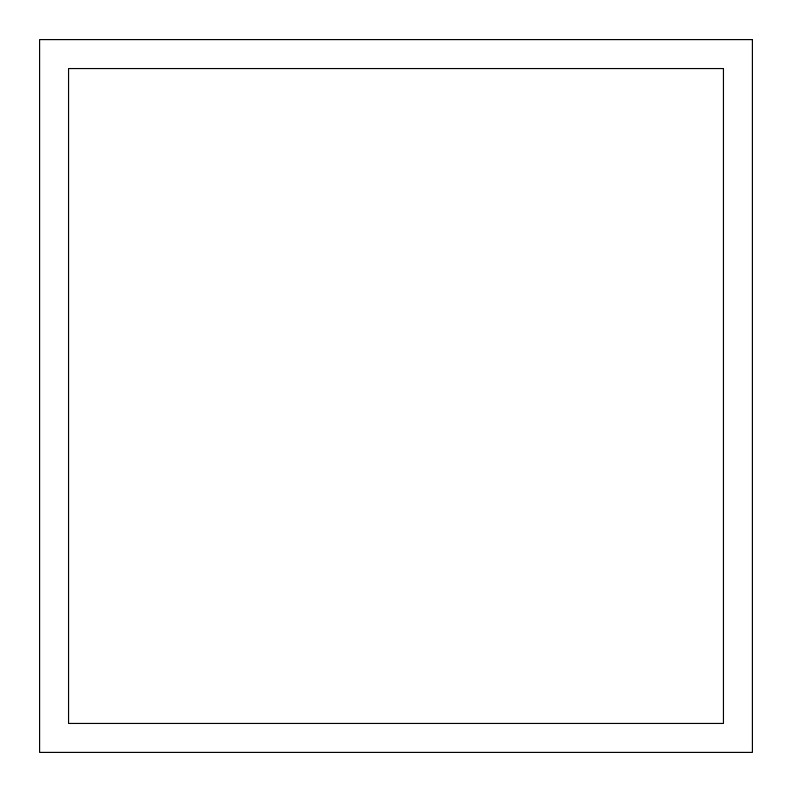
<?xml version="1.0" encoding="UTF-8"?>
<svg xmlns="http://www.w3.org/2000/svg" width="792" height="792" viewBox="0 0 792 792"><rect width="100%" height="100%" fill="white"/><g stroke="black" fill="none" stroke-linecap="round" stroke-linejoin="round"><path stroke-width="1.19" d="M752.4 39.6L39.6 39.6L39.6 752.4L752.4 752.4L752.4 39.6M723.442 68.558L68.558 68.558L68.558 723.442L723.442 723.442L723.442 68.558"/></g></svg>
